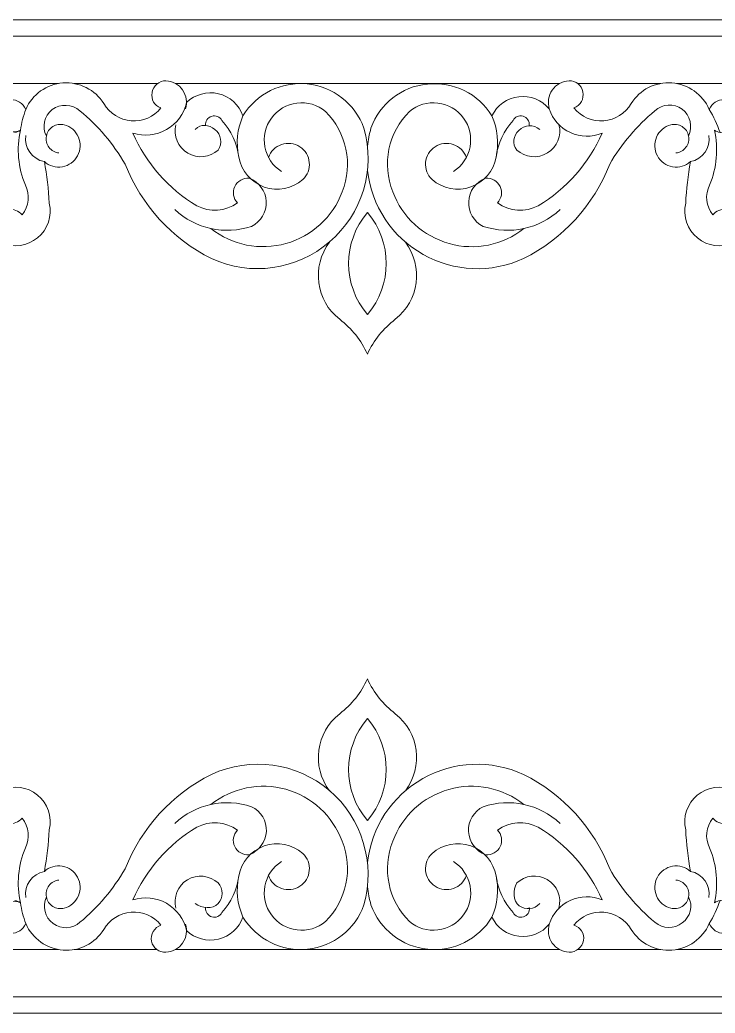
# Model space of a CAD drawing. Header units: millimetres. Extents: x 4605 to 4849, y 2366 to 2625.
# Drawn here: x 4664.5 to 4749.9, y 2503.1 to 2625.1 of the extents above; entities that cross this region are included whole.
import ezdxf

# ---------------------------------------------------------------- set-up
doc = ezdxf.new("R2010")
doc.units = ezdxf.units.MM
doc.header["$MEASUREMENT"] = 0
doc.layers.add('SITARA ALL', color=18, linetype='Continuous', true_color=0x000000)

msp = doc.modelspace()

# ---------------------------------------------------------------- linework, layer by layer
at = {"layer": 'SITARA ALL', "lineweight": 9}
for points, knots in [([(4605.15, 2625.07), (4605.15, 2625.07), (4849.15, 2625.07), (4849.15, 2625.07), (4849.15, 2625.07), (4849.15, 2503.07), (4849.15, 2503.07), (4849.15, 2503.07), (4605.15, 2503.07), (4605.15, 2503.07), (4605.15, 2503.07), (4605.15, 2625.07), (4605.15, 2625.07)], [0, 0, 0, 0, 0.25, 0.25, 0.25, 0.5, 0.5, 0.5, 0.75, 0.75, 0.75, 1, 1, 1, 1]), ([(4787.74, 2578.51), (4786.87, 2579.06), (4785.77, 2579.05), (4784.91, 2578.5), (4784.05, 2577.95), (4783.58, 2576.97), (4783.71, 2575.95), (4782.29, 2577.52), (4781.94, 2579.8), (4782.82, 2581.73), (4784.96, 2585.91), (4788.8, 2588.97), (4793.35, 2590.13), (4789.67, 2587.44), (4787.57, 2583.1), (4787.74, 2578.55), (4787.73, 2575.31), (4789.53, 2572.34), (4792.39, 2570.84), (4795.26, 2569.34), (4798.69, 2569.53), (4801.35, 2571.37), (4801.35, 2571.37), (4801.35, 2568.81), (4801.35, 2568.81), (4801.35, 2568.81), (4807.15, 2568.81), (4807.15, 2568.81), (4807.15, 2568.81), (4807.15, 2623.07), (4807.15, 2623.07), (4807.15, 2623.07), (4707.15, 2623.07), (4707.15, 2623.07), (4707.15, 2623.07), (4607.15, 2623.07), (4607.15, 2623.07), (4607.15, 2623.07), (4607.15, 2568.81), (4607.15, 2568.81), (4607.15, 2568.81), (4612.95, 2568.81), (4612.95, 2568.81), (4612.95, 2568.81), (4612.95, 2571.37), (4612.95, 2571.37), (4611.5, 2572.11), (4610.85, 2573.85), (4611.47, 2575.36), (4612.08, 2576.88), (4614.24, 2577.47), (4615.8, 2576.98), (4616.4, 2576.84), (4616.92, 2576.44), (4617.2, 2575.89), (4617.48, 2575.33), (4617.49, 2574.68), (4617.24, 2574.11), (4616.99, 2573.54), (4616.5, 2573.12), (4615.9, 2572.95), (4615.31, 2572.78), (4614.66, 2572.89), (4614.15, 2573.24)], [0, 0, 0, 0, 0.045455, 0.045455, 0.045455, 0.090909, 0.090909, 0.090909, 0.136364, 0.136364, 0.136364, 0.181818, 0.181818, 0.181818, 0.227273, 0.227273, 0.227273, 0.272727, 0.272727, 0.272727, 0.318182, 0.318182, 0.318182, 0.363636, 0.363636, 0.363636, 0.409091, 0.409091, 0.409091, 0.454545, 0.454545, 0.454545, 0.5, 0.5, 0.5, 0.545455, 0.545455, 0.545455, 0.590909, 0.590909, 0.590909, 0.636364, 0.636364, 0.636364, 0.681818, 0.681818, 0.681818, 0.727273, 0.727273, 0.727273, 0.772727, 0.772727, 0.772727, 0.818182, 0.818182, 0.818182, 0.863636, 0.863636, 0.863636, 0.909091, 0.909091, 0.909091, 1, 1, 1, 1]), ([(4669.19, 2617.25), (4669.19, 2617.25), (4609.79, 2617.25), (4609.79, 2617.25), (4608.47, 2615.5), (4608.31, 2613.13), (4609.38, 2611.22)], [0, 0, 0, 0, 0.333333, 0.333333, 0.333333, 1, 1, 1, 1]), ([(4684.81, 2614.14), (4685.05, 2614.93), (4684.92, 2615.78), (4684.45, 2616.46), (4683.98, 2617.13), (4683.22, 2617.55), (4682.4, 2617.59), (4681.55, 2617.6), (4680.82, 2616.98), (4680.69, 2616.13), (4680.55, 2615.29), (4680.97, 2614.51), (4681.79, 2614.25), (4680.9, 2613.15), (4679.54, 2612.57), (4678.14, 2612.67), (4676.74, 2612.78), (4675.47, 2613.58), (4674.76, 2614.79), (4673.69, 2616.5), (4671.76, 2617.47), (4669.74, 2617.32), (4667.73, 2617.16), (4665.98, 2615.93), (4665.18, 2614.08)], [0, 0, 0, 0, 0.111111, 0.111111, 0.111111, 0.222222, 0.222222, 0.222222, 0.333333, 0.333333, 0.333333, 0.444444, 0.444444, 0.444444, 0.555556, 0.555556, 0.555556, 0.666667, 0.666667, 0.666667, 0.777778, 0.777778, 0.777778, 1, 1, 1, 1]), ([(4667.71, 2610.79), (4667.14, 2611.91), (4667.44, 2613.28), (4668.43, 2614.05), (4669.42, 2614.82), (4670.89, 2614.72), (4671.84, 2613.9), (4674.05, 2612.05), (4675.93, 2609.84), (4677.39, 2607.35), (4679.36, 2602.3), (4683.14, 2598.17), (4687.99, 2595.75), (4692.81, 2593.54), (4698.48, 2594.35), (4702.5, 2597.8), (4706.52, 2601.26), (4708.18, 2606.67), (4706.72, 2611.77), (4705.64, 2614.77), (4702.92, 2616.88), (4699.75, 2617.2), (4696.57, 2617.52), (4693.52, 2616.02), (4691.86, 2613.29), (4691.15, 2611.7), (4690.97, 2609.92), (4691.35, 2608.22), (4691.13, 2609.9), (4690.41, 2611.46), (4689.27, 2612.71), (4689.03, 2613.16), (4688.5, 2613.38), (4688.01, 2613.22), (4687.52, 2613.07), (4687.21, 2612.62), (4687.27, 2612.11)], [0, 0, 0, 0, 0.076923, 0.076923, 0.076923, 0.153846, 0.153846, 0.153846, 0.230769, 0.230769, 0.230769, 0.307692, 0.307692, 0.307692, 0.384615, 0.384615, 0.384615, 0.461538, 0.461538, 0.461538, 0.538462, 0.538462, 0.538462, 0.615385, 0.615385, 0.615385, 0.692308, 0.692308, 0.692308, 0.769231, 0.769231, 0.769231, 0.846154, 0.846154, 0.846154, 1, 1, 1, 1]), ([(4730.73, 2617.25), (4730.73, 2617.25), (4707.18, 2617.25), (4707.18, 2617.25), (4707.18, 2617.25), (4683.57, 2617.25), (4683.57, 2617.25)], [0, 0, 0, 0, 0.333333, 0.333333, 0.333333, 1, 1, 1, 1]), ([(4722.44, 2613.29), (4720.77, 2616.01), (4717.69, 2617.53), (4714.51, 2617.19), (4711.34, 2616.86), (4708.65, 2614.78), (4707.58, 2611.77), (4707.38, 2611.04), (4707.23, 2610.31), (4707.15, 2609.56)], [0, 0, 0, 0, 0.25, 0.25, 0.25, 0.5, 0.5, 0.5, 1, 1, 1, 1]), ([(4749.13, 2614.08), (4748.32, 2615.93), (4746.55, 2617.17), (4744.54, 2617.32), (4742.52, 2617.47), (4740.61, 2616.51), (4739.54, 2614.79), (4738.84, 2613.58), (4737.58, 2612.78), (4736.18, 2612.67), (4734.78, 2612.56), (4733.4, 2613.16), (4732.52, 2614.25), (4733.32, 2614.55), (4733.78, 2615.38), (4733.6, 2616.22), (4733.43, 2617.05), (4732.76, 2617.64), (4731.91, 2617.59), (4731.08, 2617.55), (4730.32, 2617.13), (4729.85, 2616.45), (4729.38, 2615.78), (4729.25, 2614.93), (4729.49, 2614.14)], [0, 0, 0, 0, 0.111111, 0.111111, 0.111111, 0.222222, 0.222222, 0.222222, 0.333333, 0.333333, 0.333333, 0.444444, 0.444444, 0.444444, 0.555556, 0.555556, 0.555556, 0.666667, 0.666667, 0.666667, 0.777778, 0.777778, 0.777778, 1, 1, 1, 1]), ([(4804.92, 2611.22), (4805.99, 2613.13), (4805.83, 2615.5), (4804.51, 2617.25), (4804.51, 2617.25), (4745.11, 2617.25), (4745.11, 2617.25)], [0, 0, 0, 0, 0.333333, 0.333333, 0.333333, 1, 1, 1, 1]), ([(4683.49, 2601.76), (4686.02, 2599.4), (4689.64, 2598.62), (4692.92, 2599.71), (4694.08, 2600.27), (4694.78, 2601.48), (4694.72, 2602.76), (4694.65, 2604.05), (4693.84, 2605.16), (4692.63, 2605.61), (4691.89, 2605.68), (4691.17, 2605.27), (4690.85, 2604.59), (4690.53, 2603.91), (4690.66, 2603.12), (4691.19, 2602.58), (4689.72, 2601.54), (4687.78, 2601.4), (4686.18, 2602.23), (4682.7, 2604.32), (4679.96, 2607.44), (4678.33, 2611.15), (4679.71, 2610.71), (4681.21, 2610.87), (4682.47, 2611.59), (4683.72, 2612.31), (4684.62, 2613.52), (4684.93, 2614.93), (4685.97, 2615.93), (4687.44, 2616.33), (4688.84, 2616), (4690.24, 2615.67), (4691.38, 2614.64), (4691.86, 2613.29)], [0, 0, 0, 0, 0.083333, 0.083333, 0.083333, 0.166667, 0.166667, 0.166667, 0.25, 0.25, 0.25, 0.333333, 0.333333, 0.333333, 0.416667, 0.416667, 0.416667, 0.5, 0.5, 0.5, 0.583333, 0.583333, 0.583333, 0.666667, 0.666667, 0.666667, 0.75, 0.75, 0.75, 0.833333, 0.833333, 0.833333, 1, 1, 1, 1]), ([(4727.03, 2612.11), (4727.08, 2612.62), (4726.75, 2613.09), (4726.26, 2613.23), (4725.76, 2613.37), (4725.26, 2613.17), (4725.03, 2612.71), (4723.89, 2611.46), (4723.17, 2609.9), (4722.96, 2608.22), (4723.33, 2609.92), (4723.15, 2611.7), (4722.44, 2613.29), (4723.07, 2614.57), (4724.3, 2615.46), (4725.73, 2615.63), (4727.15, 2615.81), (4728.57, 2615.24), (4729.49, 2614.14), (4729.9, 2612.85), (4730.84, 2611.78), (4732.08, 2611.22), (4733.31, 2610.65), (4734.72, 2610.62), (4735.97, 2611.15), (4734.35, 2607.44), (4731.6, 2604.32), (4728.13, 2602.23), (4726.52, 2601.4), (4724.58, 2601.54), (4723.11, 2602.58), (4723.64, 2603.12), (4723.77, 2603.93), (4723.44, 2604.61), (4723.12, 2605.28), (4722.42, 2605.68), (4721.67, 2605.61), (4720.46, 2605.15), (4719.64, 2604.03), (4719.59, 2602.74), (4719.53, 2601.45), (4720.22, 2600.27), (4721.38, 2599.71), (4724.67, 2598.62), (4728.28, 2599.4), (4730.81, 2601.76)], [0, 0, 0, 0, 0.0625, 0.0625, 0.0625, 0.125, 0.125, 0.125, 0.1875, 0.1875, 0.1875, 0.25, 0.25, 0.25, 0.3125, 0.3125, 0.3125, 0.375, 0.375, 0.375, 0.4375, 0.4375, 0.4375, 0.5, 0.5, 0.5, 0.5625, 0.5625, 0.5625, 0.625, 0.625, 0.625, 0.6875, 0.6875, 0.6875, 0.75, 0.75, 0.75, 0.8125, 0.8125, 0.8125, 0.875, 0.875, 0.875, 1, 1, 1, 1]), ([(4663.85, 2611.25), (4664.09, 2611.28), (4664.33, 2611.37), (4664.53, 2611.52), (4664.66, 2612.39), (4664.87, 2613.25), (4665.18, 2614.08), (4664.84, 2614.81), (4664.12, 2615.27), (4663.32, 2615.28), (4662.52, 2615.28), (4661.79, 2614.83), (4661.45, 2614.1), (4661.23, 2613.27), (4661.51, 2612.38), (4662.17, 2611.83), (4662.83, 2611.27), (4663.75, 2611.15), (4664.53, 2611.52), (4664.02, 2609.27), (4664.24, 2606.91), (4665.13, 2604.78), (4665.72, 2603.6), (4665.57, 2602.18), (4664.74, 2601.14), (4664.3, 2601.59), (4663.68, 2601.83), (4663.05, 2601.79), (4662.42, 2601.75), (4661.84, 2601.44), (4661.45, 2600.93), (4661.07, 2600.43), (4660.93, 2599.78), (4661.07, 2599.16), (4661.21, 2598.54), (4661.61, 2598.01), (4662.17, 2597.72), (4663.64, 2597.04), (4665.38, 2597.27), (4666.63, 2598.3), (4667.88, 2599.33), (4668.44, 2600.97), (4668.06, 2602.55), (4667.98, 2604.27), (4667.78, 2605.97), (4667.46, 2607.66), (4668.06, 2607.12), (4668.88, 2606.89), (4669.68, 2607.03), (4670.47, 2607.17), (4671.16, 2607.66), (4671.54, 2608.37), (4671.93, 2609.09), (4671.96, 2609.93), (4671.64, 2610.68), (4671.32, 2611.42), (4670.68, 2611.97), (4669.9, 2612.18), (4669.42, 2612.3), (4668.91, 2612.23), (4668.5, 2611.96), (4668.08, 2611.7), (4667.8, 2611.28), (4667.71, 2610.79), (4667.62, 2610.31), (4667.74, 2609.81), (4668.03, 2609.42), (4668.33, 2609.02), (4668.77, 2608.77), (4669.26, 2608.72)], [0, 0, 0, 0, 0.041667, 0.041667, 0.041667, 0.083333, 0.083333, 0.083333, 0.125, 0.125, 0.125, 0.166667, 0.166667, 0.166667, 0.208333, 0.208333, 0.208333, 0.25, 0.25, 0.25, 0.291667, 0.291667, 0.291667, 0.333333, 0.333333, 0.333333, 0.375, 0.375, 0.375, 0.416667, 0.416667, 0.416667, 0.458333, 0.458333, 0.458333, 0.5, 0.5, 0.5, 0.541667, 0.541667, 0.541667, 0.583333, 0.583333, 0.583333, 0.625, 0.625, 0.625, 0.666667, 0.666667, 0.666667, 0.708333, 0.708333, 0.708333, 0.75, 0.75, 0.75, 0.791667, 0.791667, 0.791667, 0.833333, 0.833333, 0.833333, 0.875, 0.875, 0.875, 0.916667, 0.916667, 0.916667, 1, 1, 1, 1]), ([(4687.92, 2599.44), (4690.52, 2597.39), (4693.95, 2596.7), (4697.14, 2597.6), (4700.33, 2598.5), (4702.89, 2600.84), (4704.04, 2603.95), (4705.41, 2607.36), (4704.6, 2611.25), (4701.99, 2613.83), (4701.01, 2614.64), (4699.75, 2615.01), (4698.49, 2614.85), (4697.23, 2614.69), (4696.1, 2614.03), (4695.36, 2613.01), (4694.61, 2611.99), (4694.32, 2610.7), (4694.55, 2609.46), (4694.79, 2608.21), (4695.52, 2607.12), (4696.59, 2606.44)], [0, 0, 0, 0, 0.125, 0.125, 0.125, 0.25, 0.25, 0.25, 0.375, 0.375, 0.375, 0.5, 0.5, 0.5, 0.625, 0.625, 0.625, 0.75, 0.75, 0.75, 1, 1, 1, 1]), ([(4707.15, 2606.58), (4707.64, 2602.24), (4710.18, 2598.4), (4713.98, 2596.26), (4717.78, 2594.12), (4722.35, 2593.92), (4726.31, 2595.75), (4731.17, 2598.17), (4734.94, 2602.3), (4736.91, 2607.35), (4738.37, 2609.84), (4740.25, 2612.05), (4742.47, 2613.9), (4743.38, 2614.76), (4744.78, 2614.84), (4745.8, 2614.11), (4746.82, 2613.37), (4747.13, 2611.93), (4746.6, 2610.79)], [0, 0, 0, 0, 0.142857, 0.142857, 0.142857, 0.285714, 0.285714, 0.285714, 0.428571, 0.428571, 0.428571, 0.571429, 0.571429, 0.571429, 0.714286, 0.714286, 0.714286, 1, 1, 1, 1]), ([(4717.71, 2606.44), (4718.78, 2607.13), (4719.52, 2608.22), (4719.75, 2609.46), (4719.98, 2610.71), (4719.7, 2611.99), (4718.95, 2613.01), (4718.2, 2614.03), (4717.06, 2614.7), (4715.81, 2614.85), (4714.55, 2615.01), (4713.29, 2614.64), (4712.32, 2613.83), (4709.7, 2611.25), (4708.89, 2607.36), (4710.27, 2603.95), (4711.42, 2600.85), (4714, 2598.48), (4717.19, 2597.59), (4720.38, 2596.7), (4723.78, 2597.38), (4726.38, 2599.44)], [0, 0, 0, 0, 0.125, 0.125, 0.125, 0.25, 0.25, 0.25, 0.375, 0.375, 0.375, 0.5, 0.5, 0.5, 0.625, 0.625, 0.625, 0.75, 0.75, 0.75, 1, 1, 1, 1]), ([(4750.46, 2611.25), (4751.23, 2611.04), (4752.05, 2611.3), (4752.57, 2611.92), (4753.08, 2612.53), (4753.19, 2613.38), (4752.85, 2614.1), (4752.51, 2614.83), (4751.78, 2615.28), (4750.98, 2615.28), (4750.17, 2615.27), (4749.46, 2614.81), (4749.13, 2614.08), (4749.67, 2613.18), (4750.11, 2612.24), (4750.46, 2611.25), (4750.21, 2611.28), (4749.98, 2611.37), (4749.78, 2611.52), (4750.28, 2609.27), (4750.07, 2606.91), (4749.17, 2604.78), (4748.58, 2603.59), (4748.74, 2602.18), (4749.56, 2601.14), (4750, 2601.59), (4750.62, 2601.83), (4751.25, 2601.79), (4751.88, 2601.76), (4752.47, 2601.44), (4752.85, 2600.93), (4753.23, 2600.43), (4753.37, 2599.78), (4753.24, 2599.16), (4753.1, 2598.54), (4752.7, 2598.01), (4752.14, 2597.72), (4750.67, 2597.04), (4748.94, 2597.25), (4747.68, 2598.28), (4746.43, 2599.3), (4745.87, 2600.97), (4746.24, 2602.55), (4746.32, 2604.26), (4746.52, 2605.97), (4746.84, 2607.66), (4746.24, 2607.12), (4745.43, 2606.89), (4744.63, 2607.03), (4743.84, 2607.16), (4743.14, 2607.66), (4742.76, 2608.37), (4742.38, 2609.08), (4742.34, 2609.93), (4742.66, 2610.67), (4742.98, 2611.41), (4743.63, 2611.97), (4744.41, 2612.18), (4744.88, 2612.3), (4745.39, 2612.23), (4745.8, 2611.96), (4746.22, 2611.7), (4746.51, 2611.28), (4746.6, 2610.79), (4746.69, 2610.31), (4746.57, 2609.81), (4746.27, 2609.42), (4745.98, 2609.02), (4745.53, 2608.77), (4745.04, 2608.72)], [0, 0, 0, 0, 0.041667, 0.041667, 0.041667, 0.083333, 0.083333, 0.083333, 0.125, 0.125, 0.125, 0.166667, 0.166667, 0.166667, 0.208333, 0.208333, 0.208333, 0.25, 0.25, 0.25, 0.291667, 0.291667, 0.291667, 0.333333, 0.333333, 0.333333, 0.375, 0.375, 0.375, 0.416667, 0.416667, 0.416667, 0.458333, 0.458333, 0.458333, 0.5, 0.5, 0.5, 0.541667, 0.541667, 0.541667, 0.583333, 0.583333, 0.583333, 0.625, 0.625, 0.625, 0.666667, 0.666667, 0.666667, 0.708333, 0.708333, 0.708333, 0.75, 0.75, 0.75, 0.791667, 0.791667, 0.791667, 0.833333, 0.833333, 0.833333, 0.875, 0.875, 0.875, 0.916667, 0.916667, 0.916667, 1, 1, 1, 1]), ([(4683.63, 2612.19), (4683.28, 2610.84), (4683.88, 2609.41), (4685.08, 2608.7), (4686.29, 2607.99), (4687.79, 2608.13), (4688.81, 2609.08), (4689.35, 2609.91), (4689.18, 2611), (4688.42, 2611.62), (4687.65, 2612.24), (4686.68, 2612.31), (4685.99, 2611.62)], [0, 0, 0, 0, 0.2, 0.2, 0.2, 0.4, 0.4, 0.4, 0.6, 0.6, 0.6, 1, 1, 1, 1]), ([(4728.31, 2611.62), (4727.56, 2612.24), (4726.45, 2612.19), (4725.75, 2611.5), (4725.05, 2610.81), (4724.88, 2609.85), (4725.49, 2609.08), (4726.53, 2608.14), (4728.06, 2607.99), (4729.26, 2608.72), (4730.46, 2609.45), (4731.04, 2610.84), (4730.67, 2612.19)], [0, 0, 0, 0, 0.2, 0.2, 0.2, 0.4, 0.4, 0.4, 0.6, 0.6, 0.6, 1, 1, 1, 1]), ([(4691.35, 2608.22), (4691.65, 2606.52), (4692.85, 2605.11), (4694.48, 2604.54), (4696.11, 2603.97), (4697.91, 2604.31), (4699.21, 2605.45), (4699.79, 2605.99), (4700.08, 2606.77), (4700.01, 2607.56), (4699.94, 2608.35), (4699.51, 2609.06), (4698.84, 2609.49), (4698.17, 2609.92), (4697.35, 2610.02), (4696.6, 2609.76), (4695.85, 2609.5), (4695.26, 2608.91), (4695.01, 2608.16)], [0, 0, 0, 0, 0.142857, 0.142857, 0.142857, 0.285714, 0.285714, 0.285714, 0.428571, 0.428571, 0.428571, 0.571429, 0.571429, 0.571429, 0.714286, 0.714286, 0.714286, 1, 1, 1, 1]), ([(4719.3, 2608.16), (4719.04, 2608.91), (4718.45, 2609.5), (4717.7, 2609.76), (4716.95, 2610.02), (4716.13, 2609.92), (4715.46, 2609.49), (4714.8, 2609.06), (4714.37, 2608.35), (4714.29, 2607.56), (4714.22, 2606.77), (4714.51, 2605.99), (4715.09, 2605.45), (4716.4, 2604.31), (4718.21, 2603.97), (4719.84, 2604.55), (4721.47, 2605.13), (4722.66, 2606.52), (4722.96, 2608.22)], [0, 0, 0, 0, 0.142857, 0.142857, 0.142857, 0.285714, 0.285714, 0.285714, 0.428571, 0.428571, 0.428571, 0.571429, 0.571429, 0.571429, 0.714286, 0.714286, 0.714286, 1, 1, 1, 1]), ([(4707.15, 2588.88), (4710.23, 2592.49), (4710.24, 2597.8), (4707.15, 2601.42), (4704.07, 2597.8), (4704.07, 2592.49), (4707.15, 2588.88)], [0, 0, 0, 0, 0.5, 0.5, 0.5, 1, 1, 1, 1]), ([(4711.82, 2597.76), (4714.05, 2594.79), (4713.49, 2590.58), (4710.57, 2588.29), (4709.09, 2587.17), (4707.92, 2585.7), (4707.15, 2584.01), (4706.39, 2585.7), (4705.21, 2587.17), (4703.74, 2588.29), (4700.81, 2590.58), (4700.26, 2594.79), (4702.48, 2597.76)], [0, 0, 0, 0, 0.2, 0.2, 0.2, 0.4, 0.4, 0.4, 0.6, 0.6, 0.6, 1, 1, 1, 1]), ([(4787.74, 2549.63), (4786.88, 2549.08), (4785.78, 2549.08), (4784.92, 2549.62), (4784.06, 2550.17), (4783.59, 2551.18), (4783.71, 2552.19), (4782.29, 2550.61), (4781.93, 2548.34), (4782.82, 2546.41), (4784.96, 2542.23), (4788.79, 2539.17), (4793.35, 2538.01), (4789.67, 2540.7), (4787.57, 2545.04), (4787.74, 2549.59), (4787.72, 2552.82), (4789.49, 2555.79), (4792.35, 2557.31), (4795.2, 2558.82), (4798.69, 2558.6), (4801.35, 2556.77), (4801.35, 2556.77), (4801.35, 2559.33), (4801.35, 2559.33), (4801.35, 2559.33), (4807.15, 2559.33), (4807.15, 2559.33), (4807.15, 2559.33), (4807.15, 2505.07), (4807.15, 2505.07), (4807.15, 2505.07), (4707.15, 2505.07), (4707.15, 2505.07), (4707.15, 2505.07), (4607.15, 2505.07), (4607.15, 2505.07), (4607.15, 2505.07), (4607.15, 2559.33), (4607.15, 2559.33), (4607.15, 2559.33), (4612.95, 2559.33), (4612.95, 2559.33), (4612.95, 2559.33), (4612.95, 2556.77), (4612.95, 2556.77), (4611.61, 2555.81), (4611.22, 2553.98), (4612.06, 2552.56), (4612.91, 2551.13), (4614.31, 2550.44), (4615.8, 2551.16), (4616.4, 2551.3), (4616.92, 2551.7), (4617.2, 2552.26), (4617.48, 2552.81), (4617.49, 2553.46), (4617.24, 2554.03), (4616.99, 2554.6), (4616.5, 2555.03), (4615.9, 2555.19), (4615.3, 2555.36), (4614.66, 2555.25), (4614.15, 2554.9)], [0, 0, 0, 0, 0.045455, 0.045455, 0.045455, 0.090909, 0.090909, 0.090909, 0.136364, 0.136364, 0.136364, 0.181818, 0.181818, 0.181818, 0.227273, 0.227273, 0.227273, 0.272727, 0.272727, 0.272727, 0.318182, 0.318182, 0.318182, 0.363636, 0.363636, 0.363636, 0.409091, 0.409091, 0.409091, 0.454545, 0.454545, 0.454545, 0.5, 0.5, 0.5, 0.545455, 0.545455, 0.545455, 0.590909, 0.590909, 0.590909, 0.636364, 0.636364, 0.636364, 0.681818, 0.681818, 0.681818, 0.727273, 0.727273, 0.727273, 0.772727, 0.772727, 0.772727, 0.818182, 0.818182, 0.818182, 0.863636, 0.863636, 0.863636, 0.909091, 0.909091, 0.909091, 1, 1, 1, 1]), ([(4711.82, 2530.38), (4714.04, 2533.36), (4713.49, 2537.56), (4710.57, 2539.85), (4709.09, 2540.97), (4707.92, 2542.44), (4707.15, 2544.13), (4706.39, 2542.44), (4705.21, 2540.97), (4703.74, 2539.85), (4700.81, 2537.55), (4700.26, 2533.35), (4702.48, 2530.38)], [0, 0, 0, 0, 0.2, 0.2, 0.2, 0.4, 0.4, 0.4, 0.6, 0.6, 0.6, 1, 1, 1, 1]), ([(4707.15, 2539.26), (4704.07, 2535.65), (4704.07, 2530.34), (4707.15, 2526.72), (4710.23, 2530.34), (4710.24, 2535.65), (4707.15, 2539.26)], [0, 0, 0, 0, 0.5, 0.5, 0.5, 1, 1, 1, 1]), ([(4667.71, 2517.35), (4667.17, 2516.2), (4667.52, 2514.84), (4668.55, 2514.09), (4669.57, 2513.35), (4670.91, 2513.38), (4671.84, 2514.24), (4674.05, 2516.09), (4675.93, 2518.3), (4677.39, 2520.79), (4679.36, 2525.84), (4683.14, 2529.97), (4687.99, 2532.39), (4692.79, 2534.62), (4698.44, 2533.85), (4702.47, 2530.43), (4706.5, 2527), (4708.15, 2521.47), (4706.72, 2516.37), (4705.66, 2513.37), (4702.96, 2511.25), (4699.8, 2510.92), (4696.63, 2510.58), (4693.53, 2512.14), (4691.86, 2514.86), (4691.15, 2516.44), (4690.97, 2518.22), (4691.35, 2519.92), (4691.13, 2518.25), (4690.41, 2516.68), (4689.27, 2515.43), (4689.05, 2514.97), (4688.53, 2514.74), (4688.04, 2514.88), (4687.55, 2515.01), (4687.23, 2515.52), (4687.27, 2516.03)], [0, 0, 0, 0, 0.076923, 0.076923, 0.076923, 0.153846, 0.153846, 0.153846, 0.230769, 0.230769, 0.230769, 0.307692, 0.307692, 0.307692, 0.384615, 0.384615, 0.384615, 0.461538, 0.461538, 0.461538, 0.538462, 0.538462, 0.538462, 0.615385, 0.615385, 0.615385, 0.692308, 0.692308, 0.692308, 0.769231, 0.769231, 0.769231, 0.846154, 0.846154, 0.846154, 1, 1, 1, 1]), ([(4707.15, 2521.57), (4707.63, 2525.9), (4710.15, 2529.73), (4713.94, 2531.88), (4717.73, 2534.03), (4722.36, 2534.21), (4726.31, 2532.39), (4731.17, 2529.98), (4734.94, 2525.84), (4736.91, 2520.79), (4738.37, 2518.3), (4740.25, 2516.09), (4742.47, 2514.24), (4743.42, 2513.41), (4744.83, 2513.37), (4745.82, 2514.15), (4746.82, 2514.92), (4747.17, 2516.22), (4746.6, 2517.35)], [0, 0, 0, 0, 0.142857, 0.142857, 0.142857, 0.285714, 0.285714, 0.285714, 0.428571, 0.428571, 0.428571, 0.571429, 0.571429, 0.571429, 0.714286, 0.714286, 0.714286, 1, 1, 1, 1]), ([(4663.85, 2516.89), (4664.09, 2516.86), (4664.33, 2516.77), (4664.53, 2516.62), (4664.66, 2515.75), (4664.87, 2514.89), (4665.18, 2514.06), (4664.85, 2513.33), (4664.13, 2512.86), (4663.33, 2512.86), (4662.53, 2512.85), (4661.79, 2513.32), (4661.45, 2514.04), (4661.22, 2514.87), (4661.5, 2515.76), (4662.16, 2516.31), (4662.81, 2516.87), (4663.75, 2516.98), (4664.53, 2516.62), (4664.02, 2518.87), (4664.24, 2521.23), (4665.13, 2523.36), (4665.72, 2524.55), (4665.57, 2525.96), (4664.74, 2527), (4664.3, 2526.55), (4663.69, 2526.31), (4663.05, 2526.35), (4662.42, 2526.39), (4661.84, 2526.7), (4661.45, 2527.21), (4661.07, 2527.71), (4660.93, 2528.36), (4661.07, 2528.98), (4661.2, 2529.6), (4661.61, 2530.13), (4662.17, 2530.42), (4663.64, 2531.1), (4665.37, 2530.89), (4666.62, 2529.86), (4667.88, 2528.84), (4668.43, 2527.17), (4668.06, 2525.59), (4667.98, 2523.88), (4667.78, 2522.17), (4667.46, 2520.48), (4668.06, 2521.02), (4668.88, 2521.25), (4669.67, 2521.12), (4670.47, 2520.98), (4671.16, 2520.48), (4671.54, 2519.77), (4671.93, 2519.06), (4671.97, 2518.21), (4671.65, 2517.47), (4671.32, 2516.73), (4670.68, 2516.17), (4669.9, 2515.96), (4669.42, 2515.84), (4668.91, 2515.91), (4668.5, 2516.18), (4668.08, 2516.44), (4667.8, 2516.86), (4667.71, 2517.35), (4667.62, 2517.83), (4667.73, 2518.33), (4668.03, 2518.72), (4668.32, 2519.12), (4668.77, 2519.37), (4669.26, 2519.42)], [0, 0, 0, 0, 0.041667, 0.041667, 0.041667, 0.083333, 0.083333, 0.083333, 0.125, 0.125, 0.125, 0.166667, 0.166667, 0.166667, 0.208333, 0.208333, 0.208333, 0.25, 0.25, 0.25, 0.291667, 0.291667, 0.291667, 0.333333, 0.333333, 0.333333, 0.375, 0.375, 0.375, 0.416667, 0.416667, 0.416667, 0.458333, 0.458333, 0.458333, 0.5, 0.5, 0.5, 0.541667, 0.541667, 0.541667, 0.583333, 0.583333, 0.583333, 0.625, 0.625, 0.625, 0.666667, 0.666667, 0.666667, 0.708333, 0.708333, 0.708333, 0.75, 0.75, 0.75, 0.791667, 0.791667, 0.791667, 0.833333, 0.833333, 0.833333, 0.875, 0.875, 0.875, 0.916667, 0.916667, 0.916667, 1, 1, 1, 1]), ([(4687.92, 2528.7), (4690.51, 2530.76), (4693.93, 2531.45), (4697.12, 2530.56), (4700.31, 2529.67), (4702.88, 2527.29), (4704.04, 2524.19), (4705.41, 2520.79), (4704.6, 2516.89), (4701.99, 2514.31), (4701.01, 2513.5), (4699.75, 2513.13), (4698.5, 2513.29), (4697.24, 2513.44), (4696.1, 2514.11), (4695.36, 2515.13), (4694.61, 2516.15), (4694.32, 2517.44), (4694.55, 2518.68), (4694.78, 2519.92), (4695.52, 2521.02), (4696.59, 2521.7)], [0, 0, 0, 0, 0.125, 0.125, 0.125, 0.25, 0.25, 0.25, 0.375, 0.375, 0.375, 0.5, 0.5, 0.5, 0.625, 0.625, 0.625, 0.75, 0.75, 0.75, 1, 1, 1, 1]), ([(4717.71, 2521.7), (4718.78, 2521.02), (4719.52, 2519.93), (4719.75, 2518.69), (4719.99, 2517.44), (4719.69, 2516.15), (4718.95, 2515.13), (4718.2, 2514.11), (4717.07, 2513.44), (4715.81, 2513.29), (4714.56, 2513.13), (4713.29, 2513.51), (4712.32, 2514.31), (4709.7, 2516.89), (4708.9, 2520.79), (4710.27, 2524.19), (4711.41, 2527.29), (4713.98, 2529.66), (4717.16, 2530.55), (4720.34, 2531.45), (4723.78, 2530.75), (4726.38, 2528.7)], [0, 0, 0, 0, 0.125, 0.125, 0.125, 0.25, 0.25, 0.25, 0.375, 0.375, 0.375, 0.5, 0.5, 0.5, 0.625, 0.625, 0.625, 0.75, 0.75, 0.75, 1, 1, 1, 1]), ([(4750.46, 2516.89), (4751.23, 2517.1), (4752.05, 2516.85), (4752.57, 2516.24), (4753.08, 2515.63), (4753.19, 2514.76), (4752.85, 2514.04), (4752.51, 2513.32), (4751.79, 2512.85), (4750.99, 2512.86), (4750.19, 2512.86), (4749.46, 2513.34), (4749.13, 2514.06), (4749.67, 2514.96), (4750.11, 2515.91), (4750.46, 2516.89), (4750.21, 2516.86), (4749.98, 2516.77), (4749.78, 2516.62), (4750.28, 2518.87), (4750.07, 2521.23), (4749.17, 2523.36), (4748.58, 2524.54), (4748.74, 2525.97), (4749.56, 2527), (4750, 2526.55), (4750.62, 2526.31), (4751.25, 2526.35), (4751.89, 2526.39), (4752.47, 2526.7), (4752.85, 2527.21), (4753.23, 2527.71), (4753.37, 2528.36), (4753.23, 2528.98), (4753.1, 2529.6), (4752.7, 2530.13), (4752.14, 2530.42), (4750.66, 2531.1), (4748.93, 2530.87), (4747.67, 2529.84), (4746.42, 2528.81), (4745.86, 2527.17), (4746.24, 2525.59), (4746.32, 2523.88), (4746.52, 2522.17), (4746.84, 2520.48), (4746.24, 2521.02), (4745.42, 2521.25), (4744.63, 2521.11), (4743.83, 2520.97), (4743.14, 2520.48), (4742.76, 2519.77), (4742.38, 2519.05), (4742.34, 2518.21), (4742.66, 2517.46), (4742.99, 2516.72), (4743.63, 2516.17), (4744.41, 2515.96), (4744.88, 2515.84), (4745.39, 2515.91), (4745.81, 2516.18), (4746.22, 2516.44), (4746.51, 2516.86), (4746.6, 2517.35), (4746.69, 2517.83), (4746.57, 2518.33), (4746.27, 2518.73), (4745.98, 2519.12), (4745.53, 2519.37), (4745.04, 2519.42)], [0, 0, 0, 0, 0.041667, 0.041667, 0.041667, 0.083333, 0.083333, 0.083333, 0.125, 0.125, 0.125, 0.166667, 0.166667, 0.166667, 0.208333, 0.208333, 0.208333, 0.25, 0.25, 0.25, 0.291667, 0.291667, 0.291667, 0.333333, 0.333333, 0.333333, 0.375, 0.375, 0.375, 0.416667, 0.416667, 0.416667, 0.458333, 0.458333, 0.458333, 0.5, 0.5, 0.5, 0.541667, 0.541667, 0.541667, 0.583333, 0.583333, 0.583333, 0.625, 0.625, 0.625, 0.666667, 0.666667, 0.666667, 0.708333, 0.708333, 0.708333, 0.75, 0.75, 0.75, 0.791667, 0.791667, 0.791667, 0.833333, 0.833333, 0.833333, 0.875, 0.875, 0.875, 0.916667, 0.916667, 0.916667, 1, 1, 1, 1]), ([(4683.49, 2526.38), (4686.02, 2528.74), (4689.64, 2529.52), (4692.92, 2528.43), (4694.08, 2527.88), (4694.79, 2526.68), (4694.73, 2525.4), (4694.67, 2524.12), (4693.84, 2522.98), (4692.63, 2522.53), (4691.89, 2522.46), (4691.17, 2522.85), (4690.85, 2523.53), (4690.52, 2524.2), (4690.67, 2525.02), (4691.19, 2525.56), (4689.72, 2526.6), (4687.78, 2526.74), (4686.18, 2525.91), (4682.7, 2523.82), (4679.96, 2520.7), (4678.33, 2516.99), (4679.71, 2517.43), (4681.21, 2517.28), (4682.46, 2516.56), (4683.72, 2515.84), (4684.62, 2514.62), (4684.93, 2513.21), (4685.97, 2512.22), (4687.45, 2511.82), (4688.85, 2512.15), (4690.25, 2512.49), (4691.38, 2513.5), (4691.86, 2514.86)], [0, 0, 0, 0, 0.083333, 0.083333, 0.083333, 0.166667, 0.166667, 0.166667, 0.25, 0.25, 0.25, 0.333333, 0.333333, 0.333333, 0.416667, 0.416667, 0.416667, 0.5, 0.5, 0.5, 0.583333, 0.583333, 0.583333, 0.666667, 0.666667, 0.666667, 0.75, 0.75, 0.75, 0.833333, 0.833333, 0.833333, 1, 1, 1, 1]), ([(4727.03, 2516.03), (4727.1, 2515.52), (4726.79, 2515.04), (4726.3, 2514.89), (4725.82, 2514.73), (4725.27, 2514.98), (4725.03, 2515.43), (4723.89, 2516.68), (4723.17, 2518.25), (4722.96, 2519.92), (4723.33, 2518.22), (4723.15, 2516.44), (4722.44, 2514.86), (4723.07, 2513.57), (4724.32, 2512.68), (4725.74, 2512.51), (4727.17, 2512.34), (4728.57, 2512.9), (4729.49, 2514), (4729.9, 2515.29), (4730.84, 2516.36), (4732.07, 2516.92), (4733.3, 2517.49), (4734.72, 2517.51), (4735.97, 2516.99), (4734.35, 2520.7), (4731.6, 2523.82), (4728.13, 2525.91), (4726.52, 2526.74), (4724.58, 2526.6), (4723.11, 2525.56), (4723.64, 2525.03), (4723.78, 2524.22), (4723.46, 2523.54), (4723.14, 2522.87), (4722.42, 2522.46), (4721.67, 2522.53), (4720.46, 2522.98), (4719.64, 2524.09), (4719.57, 2525.38), (4719.5, 2526.66), (4720.23, 2527.87), (4721.38, 2528.43), (4724.66, 2529.52), (4728.28, 2528.74), (4730.81, 2526.38)], [0, 0, 0, 0, 0.0625, 0.0625, 0.0625, 0.125, 0.125, 0.125, 0.1875, 0.1875, 0.1875, 0.25, 0.25, 0.25, 0.3125, 0.3125, 0.3125, 0.375, 0.375, 0.375, 0.4375, 0.4375, 0.4375, 0.5, 0.5, 0.5, 0.5625, 0.5625, 0.5625, 0.625, 0.625, 0.625, 0.6875, 0.6875, 0.6875, 0.75, 0.75, 0.75, 0.8125, 0.8125, 0.8125, 0.875, 0.875, 0.875, 1, 1, 1, 1]), ([(4691.35, 2519.92), (4691.64, 2521.62), (4692.83, 2523.03), (4694.46, 2523.6), (4696.09, 2524.18), (4697.91, 2523.82), (4699.21, 2522.69), (4699.79, 2522.15), (4700.08, 2521.37), (4700.01, 2520.58), (4699.94, 2519.79), (4699.51, 2519.08), (4698.84, 2518.65), (4698.18, 2518.22), (4697.35, 2518.12), (4696.6, 2518.38), (4695.85, 2518.64), (4695.26, 2519.23), (4695.01, 2519.98)], [0, 0, 0, 0, 0.142857, 0.142857, 0.142857, 0.285714, 0.285714, 0.285714, 0.428571, 0.428571, 0.428571, 0.571429, 0.571429, 0.571429, 0.714286, 0.714286, 0.714286, 1, 1, 1, 1]), ([(4719.3, 2519.98), (4719.04, 2519.23), (4718.45, 2518.64), (4717.71, 2518.38), (4716.96, 2518.12), (4716.13, 2518.22), (4715.46, 2518.65), (4714.8, 2519.08), (4714.36, 2519.79), (4714.29, 2520.58), (4714.22, 2521.37), (4714.51, 2522.15), (4715.09, 2522.69), (4716.39, 2523.83), (4718.2, 2524.18), (4719.83, 2523.61), (4721.45, 2523.04), (4722.65, 2521.62), (4722.96, 2519.92)], [0, 0, 0, 0, 0.142857, 0.142857, 0.142857, 0.285714, 0.285714, 0.285714, 0.428571, 0.428571, 0.428571, 0.571429, 0.571429, 0.571429, 0.714286, 0.714286, 0.714286, 1, 1, 1, 1]), ([(4683.63, 2515.95), (4683.27, 2517.29), (4683.83, 2518.72), (4685.03, 2519.45), (4686.22, 2520.17), (4687.78, 2520), (4688.81, 2519.06), (4689.46, 2518.33), (4689.46, 2517.23), (4688.8, 2516.52), (4688.15, 2515.8), (4686.77, 2515.95), (4685.99, 2516.52)], [0, 0, 0, 0, 0.2, 0.2, 0.2, 0.4, 0.4, 0.4, 0.6, 0.6, 0.6, 1, 1, 1, 1]), ([(4728.31, 2516.52), (4727.66, 2515.8), (4726.57, 2515.69), (4725.79, 2516.26), (4725, 2516.83), (4725, 2518.22), (4725.49, 2519.06), (4726.51, 2520.01), (4728.04, 2520.18), (4729.24, 2519.47), (4730.44, 2518.76), (4731.02, 2517.3), (4730.67, 2515.95)], [0, 0, 0, 0, 0.2, 0.2, 0.2, 0.4, 0.4, 0.4, 0.6, 0.6, 0.6, 1, 1, 1, 1]), ([(4722.44, 2514.86), (4720.79, 2512.13), (4717.72, 2510.6), (4714.55, 2510.91), (4711.38, 2511.23), (4708.66, 2513.38), (4707.58, 2516.37), (4707.38, 2517.1), (4707.23, 2517.83), (4707.15, 2518.58)], [0, 0, 0, 0, 0.25, 0.25, 0.25, 0.5, 0.5, 0.5, 1, 1, 1, 1]), ([(4669.19, 2510.89), (4669.19, 2510.89), (4609.79, 2510.89), (4609.79, 2510.89), (4608.47, 2512.64), (4608.31, 2515.01), (4609.38, 2516.93)], [0, 0, 0, 0, 0.333333, 0.333333, 0.333333, 1, 1, 1, 1]), ([(4804.92, 2516.93), (4805.99, 2515.01), (4805.83, 2512.64), (4804.51, 2510.89), (4804.51, 2510.89), (4745.11, 2510.89), (4745.11, 2510.89)], [0, 0, 0, 0, 0.333333, 0.333333, 0.333333, 1, 1, 1, 1]), ([(4684.81, 2514), (4685.06, 2513.21), (4684.92, 2512.36), (4684.45, 2511.68), (4683.98, 2511.01), (4683.22, 2510.59), (4682.4, 2510.55), (4681.55, 2510.5), (4680.8, 2511.07), (4680.62, 2511.9), (4680.45, 2512.73), (4681, 2513.59), (4681.79, 2513.89), (4680.9, 2514.99), (4679.53, 2515.57), (4678.13, 2515.46), (4676.72, 2515.35), (4675.47, 2514.56), (4674.76, 2513.35), (4673.7, 2511.64), (4671.77, 2510.66), (4669.77, 2510.81), (4667.76, 2510.95), (4665.99, 2512.22), (4665.18, 2514.06)], [0, 0, 0, 0, 0.111111, 0.111111, 0.111111, 0.222222, 0.222222, 0.222222, 0.333333, 0.333333, 0.333333, 0.444444, 0.444444, 0.444444, 0.555556, 0.555556, 0.555556, 0.666667, 0.666667, 0.666667, 0.777778, 0.777778, 0.777778, 1, 1, 1, 1]), ([(4749.13, 2514.06), (4748.33, 2512.21), (4746.57, 2510.96), (4744.56, 2510.81), (4742.55, 2510.65), (4740.61, 2511.64), (4739.54, 2513.35), (4738.83, 2514.56), (4737.57, 2515.35), (4736.17, 2515.46), (4734.76, 2515.57), (4733.4, 2514.99), (4732.52, 2513.89), (4733.32, 2513.64), (4733.83, 2512.84), (4733.7, 2512), (4733.57, 2511.16), (4732.75, 2510.55), (4731.91, 2510.55), (4731.08, 2510.59), (4730.33, 2511.01), (4729.85, 2511.68), (4729.38, 2512.35), (4729.25, 2513.21), (4729.49, 2514)], [0, 0, 0, 0, 0.111111, 0.111111, 0.111111, 0.222222, 0.222222, 0.222222, 0.333333, 0.333333, 0.333333, 0.444444, 0.444444, 0.444444, 0.555556, 0.555556, 0.555556, 0.666667, 0.666667, 0.666667, 0.777778, 0.777778, 0.777778, 1, 1, 1, 1]), ([(4730.73, 2510.89), (4730.73, 2510.89), (4707.18, 2510.89), (4707.18, 2510.89), (4707.18, 2510.89), (4683.57, 2510.89), (4683.57, 2510.89)], [0, 0, 0, 0, 0.333333, 0.333333, 0.333333, 1, 1, 1, 1])]:
    msp.add_open_spline(points, degree=3, knots=knots, dxfattribs=at)
for points in [[(4671.13, 2617.25), (4671.13, 2617.25), (4681.32, 2617.25), (4681.32, 2617.25)], [(4743.18, 2617.25), (4743.18, 2617.25), (4732.98, 2617.25), (4732.98, 2617.25)], [(4665.2, 2610.87), (4664.95, 2609.36), (4665.96, 2607.94), (4667.46, 2607.66)], [(4746.84, 2607.66), (4748.35, 2607.94), (4749.35, 2609.36), (4749.1, 2610.87)], [(4665.2, 2517.27), (4664.95, 2518.77), (4665.96, 2520.2), (4667.46, 2520.48)], [(4746.84, 2520.48), (4748.34, 2520.21), (4749.35, 2518.78), (4749.1, 2517.27)], [(4671.13, 2510.89), (4671.13, 2510.89), (4681.32, 2510.89), (4681.32, 2510.89)], [(4743.18, 2510.89), (4743.18, 2510.89), (4732.98, 2510.89), (4732.98, 2510.89)]]:
    msp.add_open_spline(points, degree=3, dxfattribs=at)

doc.saveas('drawing.dxf')
